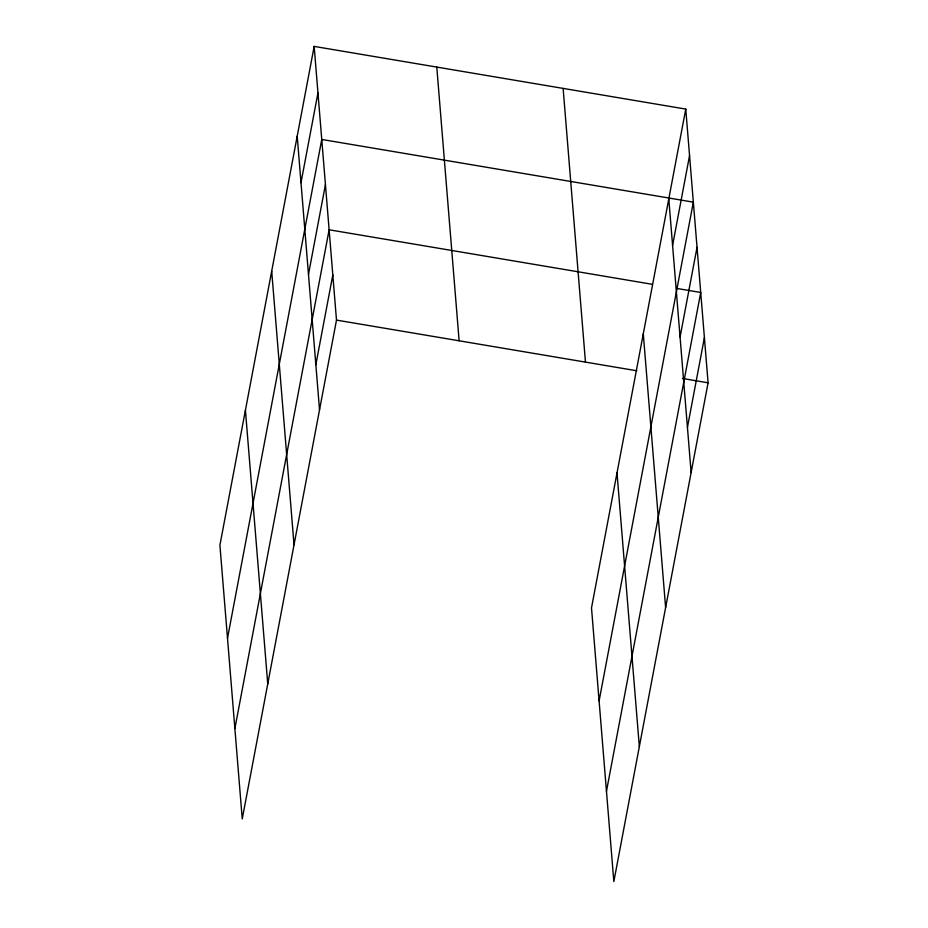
<?xml version="1.0" encoding="UTF-8"?>
<svg xmlns="http://www.w3.org/2000/svg" width="928" height="928" viewBox="0 0 928 928"><rect width="100%" height="100%" fill="white"/><g stroke="black" fill="none" stroke-linecap="round" stroke-linejoin="round"><path stroke-width="1.39" d="M314.163 46.4L219.913 545.2L242.243 818.914L336.493 320.102L314.163 46.4L685.757 109.086L708.087 382.8L613.837 881.6L591.507 607.898L685.757 109.086M300.997 182.7L317.956 92.928M227.511 638.267L321.761 139.455L693.344 202.153L599.094 700.953M308.479 274.398L325.438 184.626M234.877 728.584L329.127 229.784L652.233 284.293M315.845 364.716L332.816 274.943M672.591 245.386L689.55 155.614M680.073 337.084L697.032 247.312M606.471 791.271L700.721 292.471L676.477 288.388M687.439 427.402L704.398 337.63M336.493 320.102L636.794 370.771M682.428 378.462L708.087 382.8M668.786 198.859L691.128 472.561M643.29 333.836L665.62 607.55M617.004 472.909L639.346 746.622M563.122 88.404L585.464 362.106M436.786 67.083L459.128 340.796M297.204 136.172L319.534 409.874M271.695 271.15L294.025 544.864M245.421 410.222L267.751 683.936"/></g></svg>
